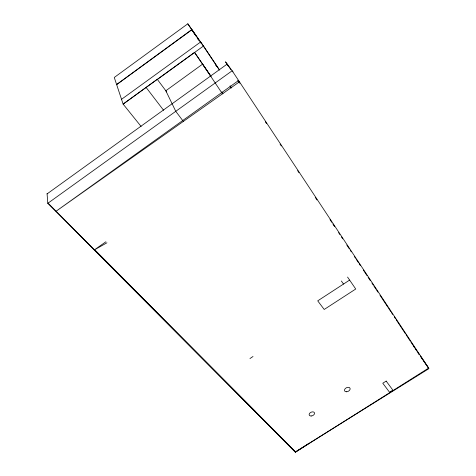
<?xml version="1.0" encoding="UTF-8"?>
<svg xmlns="http://www.w3.org/2000/svg" width="476" height="476" viewBox="0 0 476 476"><rect width="100%" height="100%" fill="white"/><g stroke="black" fill="none" stroke-linecap="round" stroke-linejoin="round"><path stroke-width="0.71" d="M219.603 70.091L203.484 46.023L187.812 23.8L114.27 77.469L123.117 104.101L141.122 126.467M157.372 79.444L203.484 46.023M121.529 99.311L200.634 41.983L219.019 69.431M210.957 76.267L194.547 52.408L123.117 104.101L157.247 79.278L166.707 91.933M47.082 193.893L227.177 64.076L230.866 69.663M420.582 355.994L428.596 368.097L295.382 452.2L47.808 203.311L232.157 70.775L428.935 368.614L295.281 451.968L48.064 203.127M238.595 80.504L56.108 211.213L239.517 81.771M105.904 241.766L94.248 249.971L106.939 242.79M249.954 358.541L253.018 356.506M255.356 411.847L255.689 411.633L94.653 249.686M255.445 412.085L255.689 411.633M349.598 280.096L317.718 300.85L324.204 309.465L355.739 289.015L347.557 277.068M309.144 443.245L295.382 452.2M295.358 452.152L295.626 451.849M295.596 451.772L295.316 452.045M255.779 411.871L295.691 452.004M146.072 87.4L163.601 110.289M183.552 121.654L175.763 111.319L165.826 90.767L202.609 64.129L222.488 93.861M232.996 71.906L225.499 61.821L228.361 66.152M413.483 346.022L414.596 347.611M420.945 357.196L422.218 359.011M423.069 360.225L428.596 368.097M341.381 281.013L343.511 284.059M230.063 86.436L230.884 87.608M221.745 91.957L222.988 93.76M194.583 52.461L210.922 76.38M195.142 34.772L191.685 29.643L116.632 84.579L191.983 29.714L198.944 40.103M197.225 37.854L198.468 39.704M199.765 41.323L201.402 43.768M215.325 64.54L216.55 66.372M187.812 23.8L193.191 31.827M194.018 33.058L196.088 36.146M197.332 37.997L198.986 40.466M230.342 86.138L231.586 87.989M230.069 85.93L230.89 87.15M238.238 80.807L239.892 83.312M265.316 121.779L266.548 123.641M280.078 144.115L281.31 145.971M297.637 170.664L298.946 172.651M315.255 197.314L316.07 198.551M316.171 198.712L316.992 199.95M329.999 219.62L331.754 222.286M332.867 223.958L333.688 225.202M333.807 225.386L334.622 226.63M338.603 232.639L339.834 234.495M341.47 236.977L342.702 238.833M346.796 245.033L349.39 248.966M350.485 250.608L351.306 251.846M354.311 256.409L355.542 258.272M356.221 259.283L358.41 262.615M359.088 263.621L360.314 265.483M363.331 270.059L364.152 271.296M364.414 271.677L366.05 274.158M366.205 274.402L367.026 275.64M368.097 277.252L368.918 278.496M369.073 278.746L370.304 280.602M371.946 283.089L373.172 284.945M373.833 285.933L376.046 289.289M376.7 290.271L377.932 292.127M379.979 295.227L383.668 300.802M383.834 301.076L386.536 305.14M386.708 305.419L387.94 307.282M388.583 308.24L390.808 311.625M391.45 312.577L392.676 314.434M394.318 316.915L395.544 318.777M396.139 319.693L401.28 327.452M401.47 327.756L404.148 331.79M404.344 332.099L405.576 333.962M406.195 334.884L408.854 338.924M409.062 339.227L410.294 341.084M410.907 342.024L411.722 343.267M411.93 343.565L413.162 345.421M413.364 345.749L416.03 349.759M417.256 351.621L418.898 354.096M237.78 80.396L239.006 82.253M415.387 348.807L416.976 351.205M418.166 353.002L419.356 354.798M47.064 193.631L47.808 203.311M386.179 381.097L382.781 383.228L389.529 392.236L392.878 390.147L386.179 381.097M311.179 416A2.85 1.874 -24.2 0 0 314.457 412.793A2.85 1.874 -24.2 0 0 309.906 413.013A2.85 1.874 -24.2 0 0 311.179 416M346.421 391.778A3.005 1.999 -26.6 0 0 350.086 388.41A3.005 1.999 -26.6 0 0 345.427 388.428A3.005 1.999 -26.6 0 0 346.421 391.778"/></g></svg>
